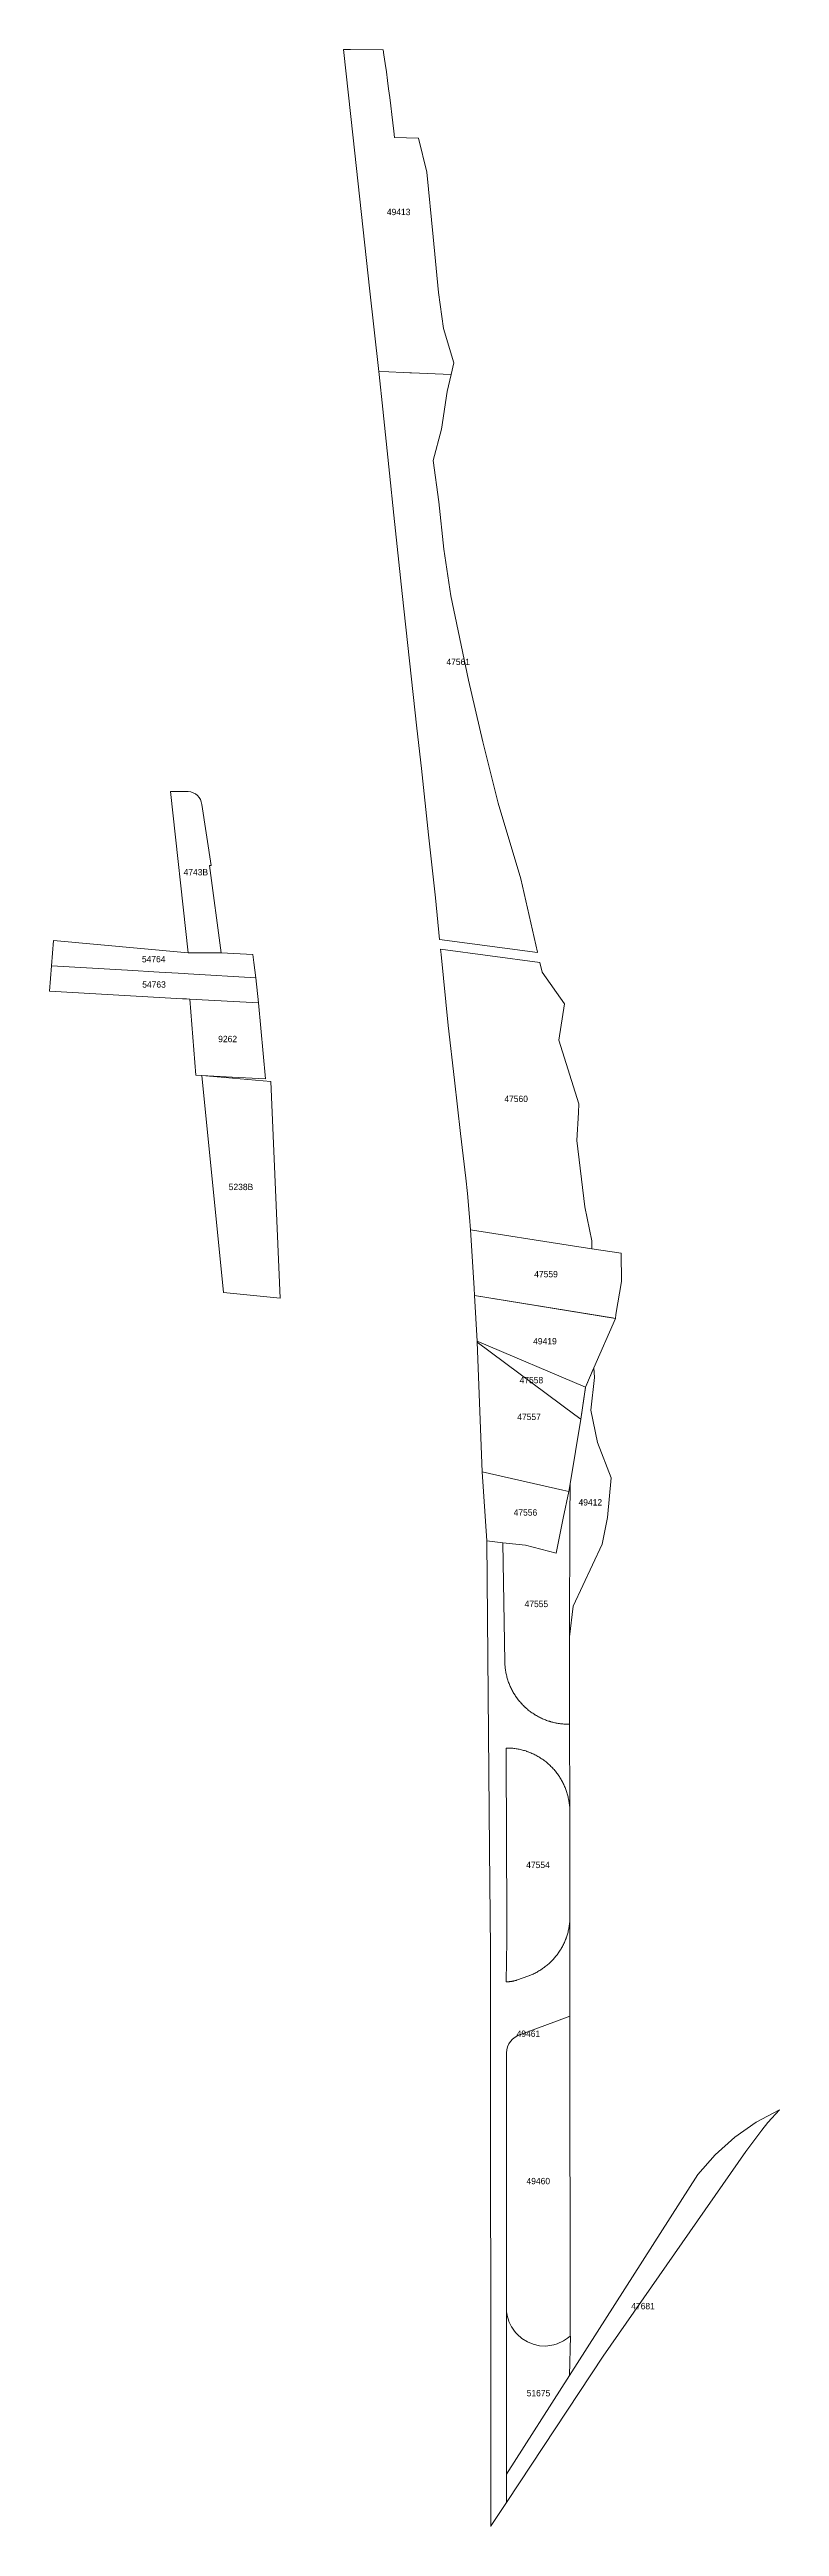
# Model space of a CAD drawing. Header units: metres. Extents: x 105313 to 106240, y 111784 to 118148.
# Drawn here: x 106081 to 106196.1, y 116246.7 to 116636.8 of the extents above; entities that cross this region are included whole.
import ezdxf
from ezdxf.enums import TextEntityAlignment as Align

# ---------------------------------------------------------------- set-up
doc = ezdxf.new("R2010")
doc.units = ezdxf.units.M
doc.layers.add('60-PREDIAL-COD', color=8, linetype='Continuous', lineweight=5)
doc.layers.add('60-PREDIAL-LOTE', color=42, linetype='CONTINUOUS', lineweight=13)

msp = doc.modelspace()

# ---------------------------------------------------------------- linework, layer by layer
at = {"layer": '60-PREDIAL-LOTE'}
for points in [[(106144.3008, 116585.6376), (106144.2966, 116585.6381), (106138.0357, 116585.8992), (106137.7892, 116585.9095), (106136.7599, 116585.9526), (106134.5133, 116586.0467), (106132.9021, 116586.1141), (106131.4208, 116599.2319), (106128.8656, 116622.9096), (106127.3413, 116636.804), (106128.4368, 116636.7929), (106133.5692, 116636.742), (106133.57, 116636.7369), (106133.7016, 116635.9675), (106133.9031, 116634.6195), (106134.0964, 116633.2739), (106134.2817, 116631.931), (106134.4596, 116630.5909), (106134.6305, 116629.2536), (106134.7948, 116627.9193), (106134.953, 116626.588), (106135.1055, 116625.2597), (106135.2528, 116623.9347), (106135.3577, 116622.9607), (106139.1807, 116622.8378), (106140.4551, 116617.4754), (106141.461, 116607.3233), (106142.3087, 116598.5255), (106143.1222, 116592.8933), (106144.7304, 116587.4669), (106144.3252, 116585.6376), (106144.3008, 116585.6376)], [(106157.9357, 116494.6355), (106157.9409, 116494.6116), (106142.4635, 116496.6625), (106141.8208, 116503.1817), (106140.7403, 116513.1471), (106139.6127, 116523.5444), (106138.8778, 116529.9475), (106136.6095, 116551.1227), (106135.2761, 116563.4667), (106134.6197, 116570.0789), (106134.2499, 116573.5842), (106133.5401, 116580.1844), (106132.9587, 116585.6134), (106132.9021, 116586.1141), (106134.5133, 116586.0467), (106136.7599, 116585.9526), (106137.7892, 116585.9095), (106138.0357, 116585.8992), (106144.2966, 116585.6381), (106144.3008, 116585.6376), (106143.6648, 116582.9256), (106142.7857, 116577.0345), (106141.4575, 116572.0857), (106142.3457, 116565.5543), (106143.1526, 116558.119), (106144.2827, 116550.7715), (106147.0464, 116537.4645), (106149.2789, 116527.7549), (106151.7394, 116518.0989), (106155.2973, 116506.1804), (106157.9357, 116494.6355)], [(106100.0812, 116519.9491), (106102.8759, 116519.95), (106103.2701, 116519.8848), (106103.6474, 116519.7538), (106103.9969, 116519.5606), (106104.3083, 116519.3111), (106104.5726, 116519.0123), (106104.782, 116518.6731), (106104.9305, 116518.3034), (106105.0138, 116517.9138), (106106.4727, 116508.309), (106106.2425, 116508.2931), (106108.0562, 116494.5225), (106102.8831, 116494.5596), (106100.0812, 116519.9491)], [(106113.216, 116492.996), (106113.5517, 116490.6202), (106102.8707, 116491.2337), (106102.2771, 116491.2678), (106098.2851, 116491.4969), (106093.2928, 116491.7834), (106081.3063, 116492.4714), (106081.6085, 116496.46), (106102.8551, 116494.5564), (106108.0562, 116494.5225), (106113.0341, 116494.2832), (106113.216, 116492.996)], [(106147.3729, 116450.8882), (106147.2142, 116452.9052), (106146.8682, 116456.62), (106146.6116, 116459.0342), (106145.8042, 116466.0717), (106144.8392, 116474.4823), (106143.8272, 116483.1158), (106142.7119, 116494.2784), (106142.6266, 116495.1315), (106142.6261, 116495.137), (106158.3062, 116493.0156), (106158.6587, 116491.4734), (106162.2009, 116486.5285), (106161.2856, 116480.7598), (106164.4574, 116470.7817), (106164.3768, 116469.4072), (106164.1186, 116465.0021), (106165.3838, 116454.5392), (106166.4745, 116449.1878), (106166.484, 116447.9348), (106162.7732, 116448.5083), (106147.3729, 116450.8882)], [(106113.5517, 116490.6202), (106113.9523, 116486.6406), (106113.9489, 116486.6412), (106103.1093, 116487.2469), (106102.574, 116487.2768), (106101.9722, 116487.3105), (106081.0038, 116488.4829), (106081.3063, 116492.4714), (106093.2928, 116491.7834), (106098.2851, 116491.4969), (106102.2771, 116491.2678), (106102.8707, 116491.2337), (106113.5517, 116490.6202)], [(106113.9489, 116486.6412), (106115.0498, 116474.6899), (106109.7817, 116474.9661), (106104.066, 116475.267), (106103.113, 116487.2435), (106113.9489, 116486.6412)], [(106115.8838, 116474.27), (106117.339, 116440.1387), (106108.4424, 116441.0317), (106105.0359, 116475.1961), (106115.8838, 116474.27)], [(106170.2932, 116437.5522), (106170.1981, 116436.9732), (106147.9902, 116440.5867), (106147.9233, 116441.7049), (106147.3729, 116450.8882), (106162.7732, 116448.5083), (106166.484, 116447.9348), (106171.0913, 116447.2228), (106171.1496, 116442.7663), (106170.2932, 116437.5522)], [(106165.7021, 116426.6207), (106165.4972, 116426.149), (106148.4216, 116433.3945), (106147.9902, 116440.5867), (106169.7555, 116437.0452), (106170.1981, 116436.9732), (106166.805, 116429.1602), (106166.7119, 116428.9458), (106165.7021, 116426.6207)], [(106165.484, 116426.0598), (106164.7448, 116421.0811), (106163.8167, 116421.7717), (106148.4321, 116433.2193), (106148.4216, 116433.3945), (106165.4972, 116426.149), (106165.484, 116426.0598)], [(106163.0441, 116410.9249), (106162.8356, 116409.6799), (106161.9081, 116409.8914), (106149.2072, 116412.7878), (106148.4321, 116433.2193), (106163.8167, 116421.7717), (106164.7448, 116421.0811), (106163.0441, 116410.9249)], [(106162.9785, 116386.8056), (106163.0296, 116405.5949), (106163.0441, 116410.9249), (106164.7448, 116421.0811), (106165.4972, 116426.149), (106166.8156, 116429.1847), (106166.8979, 116427.6634), (106166.3409, 116422.4978), (106167.3881, 116417.3982), (106169.5145, 116411.8383), (106168.9456, 116405.5985), (106168.1314, 116401.3985), (106163.5366, 116391.6633), (106162.9785, 116386.8056)], [(106161.984, 116405.5013), (106160.8638, 116400.0047), (106156.0254, 116401.2299), (106152.4446, 116401.6339), (106149.9402, 116401.9158), (106149.2072, 116412.7878), (106161.9081, 116409.8914), (106162.8356, 116409.6799), (106161.984, 116405.5013)], [(106163.0296, 116405.5949), (106162.9785, 116386.8056), (106162.9411, 116373.0558), (106162.9359, 116373.0559), (106162.8636, 116373.055), (106162.5921, 116373.0564), (106162.5449, 116373.0575), (106162.5397, 116373.0576), (106162.4176, 116373.0606), (106162.2432, 116373.0682), (106162.0689, 116373.0795), (106161.895, 116373.0927), (106161.7214, 116373.1101), (106161.7171, 116373.1106), (106161.672, 116373.1158), (106161.5479, 116373.1293), (106161.3741, 116373.1512), (106161.2022, 116373.1779), (106161.0299, 116373.2059), (106160.8581, 116373.2374), (106160.7513, 116373.2604), (106160.6867, 116373.2743), (106160.6803, 116373.2757), (106160.647, 116373.2824), (106160.5171, 116373.3112), (106160.3474, 116373.352), (106160.3421, 116373.3534), (106160.1784, 116373.3957), (106160.0103, 116373.4424), (106159.9462, 116373.4609), (106159.8923, 116373.4773), (106159.8425, 116373.4931), (106159.7994, 116373.5057), (106159.6765, 116373.5445), (106159.511, 116373.5999), (106159.3465, 116373.6583), (106159.1829, 116373.7191), (106159.1797, 116373.7203), (106159.0212, 116373.7832), (106158.8594, 116373.8502), (106158.6993, 116373.9198), (106158.5406, 116373.9924), (106158.5373, 116373.994), (106158.383, 116374.0673), (106158.2268, 116374.1452), (106158.0722, 116374.2262), (106158.0686, 116374.2282), (106157.9187, 116374.3093), (106157.7668, 116374.3951), (106157.6636, 116374.4559), (106157.616, 116374.485), (106157.5572, 116374.52), (106157.5074, 116374.5499), (106157.4676, 116374.575), (106157.3204, 116374.6688), (106157.174, 116374.7653), (106157.1704, 116374.7678), (106157.0311, 116374.864), (106156.889, 116374.9641), (106156.7488, 116375.0692), (106156.6103, 116375.1756), (106156.4742, 116375.2837), (106156.3391, 116375.3952), (106156.2064, 116375.5085), (106156.1777, 116375.5333), (106156.1416, 116375.5659), (106156.0761, 116375.6256), (106155.9742, 116375.7172), (106155.9455, 116375.743), (106155.8196, 116375.8618), (106155.6949, 116375.9855), (106155.5737, 116376.1092), (106155.4526, 116376.236), (106155.3357, 116376.3644), (106155.22, 116376.4952), (106155.1072, 116376.6274), (106154.9958, 116376.7626), (106154.8871, 116376.8992), (106154.7809, 116377.0377), (106154.6771, 116377.178), (106154.6606, 116377.2007), (106154.6289, 116377.2457), (106154.5762, 116377.3212), (106154.5327, 116377.383), (106154.4759, 116377.4634), (106154.417, 116377.5546), (106154.3809, 116377.6104), (106154.3445, 116377.6662), (106154.3116, 116377.7171), (106154.2869, 116377.7568), (106154.1955, 116377.9055), (106154.1939, 116377.9083), (106154.1075, 116378.0563), (106154.0215, 116378.2065), (106153.937, 116378.3613), (106153.8576, 116378.5167), (106153.7796, 116378.6731), (106153.7045, 116378.8299), (106153.6317, 116378.9875), (106153.5617, 116379.1496), (106153.4958, 116379.31), (106153.4318, 116379.4724), (106153.3707, 116379.6359), (106153.3117, 116379.7996), (106153.2571, 116379.9658), (106153.2047, 116380.1324), (106153.1549, 116380.2993), (106153.1082, 116380.4694), (106153.0649, 116380.6369), (106153.023, 116380.8066), (106152.9864, 116380.977), (106152.9536, 116381.1387), (106152.9528, 116381.1425), (106152.9516, 116381.1492), (106152.9201, 116381.321), (106152.8911, 116381.4918), (106152.871, 116381.6264), (106152.8681, 116381.6461), (106152.8655, 116381.6652), (106152.8424, 116381.8377), (106152.8228, 116382.0109), (106152.8061, 116382.1846), (106152.7925, 116382.3586), (106152.7808, 116382.533), (106152.7743, 116382.7072), (106152.7697, 116382.8816), (106152.4446, 116401.6339), (106156.0152, 116401.2325), (106156.0254, 116401.2299), (106160.8638, 116400.0047), (106161.984, 116405.5013), (106162.8356, 116409.6799), (106163.0441, 116410.9249), (106163.0296, 116405.5949)], [(106162.5921, 116373.0564), (106162.8636, 116373.055), (106162.9359, 116373.0559), (106162.9411, 116373.0558), (106162.995, 116360.0552), (106162.9583, 116360.2188), (106162.9577, 116360.2218), (106162.9405, 116360.3954), (106162.9202, 116360.5685), (106162.8968, 116360.7414), (106162.8705, 116360.9138), (106162.841, 116361.0857), (106162.8081, 116361.2584), (106162.7732, 116361.4279), (106162.7608, 116361.4851), (106162.7397, 116361.5751), (106162.7344, 116361.5974), (106162.6936, 116361.7674), (106162.6493, 116361.9361), (106162.6012, 116362.1053), (106162.552, 116362.2711), (106162.499, 116362.4374), (106162.4428, 116362.6015), (106162.3831, 116362.7662), (106162.3223, 116362.9301), (106162.2581, 116363.0919), (106162.1907, 116363.2528), (106162.1206, 116363.4124), (106162.0491, 116363.5672), (106162.0474, 116363.5708), (106161.9732, 116363.7246), (106161.9716, 116363.7279), (106161.8937, 116363.8839), (106161.8127, 116364.0385), (106161.7866, 116364.0871), (106161.729, 116364.19), (106161.6424, 116364.3427), (106161.5533, 116364.4942), (106161.4617, 116364.6411), (106161.3675, 116364.7879), (106161.2707, 116364.933), (106161.1709, 116365.0776), (106161.0696, 116365.2179), (106161.0288, 116365.2726), (106160.9653, 116365.3578), (106160.8587, 116365.4958), (106160.7487, 116365.6315), (106160.6382, 116365.7661), (106160.5246, 116365.899), (106160.4088, 116366.0274), (106160.2902, 116366.1567), (106160.1697, 116366.2828), (106160.047, 116366.4064), (106159.9223, 116366.5286), (106159.7953, 116366.6481), (106159.6662, 116366.7656), (106159.5352, 116366.8806), (106159.4022, 116366.9935), (106159.2672, 116367.104), (106159.1303, 116367.212), (106158.9913, 116367.3172), (106158.9889, 116367.319), (106158.85, 116367.4216), (106158.7087, 116367.5216), (106158.5636, 116367.6207), (106158.4186, 116367.7152), (106158.4159, 116367.7171), (106158.2713, 116367.8089), (106158.1217, 116367.8999), (106158.0726, 116367.9286), (106157.9717, 116367.9875), (106157.8197, 116368.0728), (106157.6647, 116368.156), (106157.5111, 116368.2354), (106157.5085, 116368.2366), (106157.3547, 116368.3128), (106157.2492, 116368.3626), (106157.1975, 116368.3882), (106157.0383, 116368.4595), (106157.0346, 116368.4611), (106156.8787, 116368.5271), (106156.7165, 116368.5942), (106156.5534, 116368.6565), (106156.4591, 116368.6926), (106156.39, 116368.7191), (106156.226, 116368.7761), (106156.1927, 116368.7866), (106156.0601, 116368.8305), (106155.8926, 116368.8826), (106155.7261, 116368.9309), (106155.7214, 116368.9322), (106155.558, 116368.9772), (106155.3892, 116369.0208), (106155.3856, 116369.0218), (106155.2204, 116369.0601), (106155.0487, 116369.0971), (106155.0431, 116369.098), (106154.8786, 116369.1312), (106154.7062, 116369.163), (106154.7014, 116369.1639), (106154.5341, 116369.191), (106154.3614, 116369.2157), (106154.3571, 116369.2162), (106154.1885, 116369.2384), (106154.054, 116369.2532), (106154.0144, 116369.2585), (106153.9707, 116369.2616), (106153.8307, 116369.2744), (106153.7941, 116369.2775), (106153.7436, 116369.281), (106153.6559, 116369.2868), (106153.6434, 116369.2874), (106153.569, 116369.2889), (106153.4825, 116369.2905), (106153.3947, 116369.2912), (106153.3891, 116369.2912), (106153.3448, 116369.2914), (106153.3074, 116369.2904), (106153.2642, 116369.289), (106153.2203, 116369.2876), (106153.1646, 116369.2855), (106153.1331, 116369.2835), (106153.0215, 116369.2751), (106152.9607, 116369.2706), (106152.9666, 116367.8272), (106153.0707, 116342.4741), (106153.085, 116338.9851), (106152.9996, 116332.4854), (106153.0594, 116332.4851), (106153.0868, 116332.485), (106153.1323, 116332.485), (106153.1563, 116332.4856), (106153.1697, 116332.4859), (106153.1745, 116332.486), (106153.1995, 116332.4865), (106153.2613, 116332.4888), (106153.349, 116332.4922), (106153.3686, 116332.4932), (106153.4356, 116332.4984), (106153.5221, 116332.5054), (106153.6094, 116332.514), (106153.622, 116332.5153), (106153.6531, 116332.5196), (106153.6697, 116332.5217), (106153.695, 116332.5252), (106153.7148, 116332.5276), (106153.7824, 116332.5367), (106153.8687, 116332.55), (106153.911, 116332.5567), (106153.9546, 116332.5648), (106154.0404, 116332.581), (106154.0964, 116332.592), (106154.1252, 116332.5986), (106154.2108, 116332.6194), (106154.2468, 116332.6268), (106154.2958, 116332.6388), (106154.3802, 116332.661), (106154.4641, 116332.6847), (106154.5047, 116332.6964), (106154.5478, 116332.7099), (106154.6308, 116332.7364), (106154.6805, 116332.7526), (106154.7511, 116332.7775), (106156.4123, 116333.3722), (106156.5761, 116333.4325), (106156.6622, 116333.466), (106156.7384, 116333.4947), (106156.8008, 116333.5209), (106156.9004, 116333.5615), (106157.0605, 116333.6302), (106157.2201, 116333.7018), (106157.375, 116333.7747), (106157.378, 116333.7761), (106157.5322, 116333.8513), (106157.5349, 116333.8527), (106157.6895, 116333.9337), (106157.7572, 116333.9691), (106157.8437, 116334.0153), (106157.9961, 116334.1013), (106158.1464, 116334.1873), (106158.2958, 116334.2783), (106158.4444, 116334.3707), (106158.501, 116334.4091), (106158.5899, 116334.4671), (106158.7288, 116334.5614), (106158.7344, 116334.5651), (106158.8768, 116334.6658), (106158.968, 116334.7326), (106159.0177, 116334.7688), (106159.1559, 116334.8752), (106159.2939, 116334.9823), (106159.4291, 116335.0926), (106159.5625, 116335.2053), (106159.6929, 116335.3212), (106159.8232, 116335.4375), (106159.9454, 116335.5529), (106159.949, 116335.5563), (106160.0721, 116335.6761), (106160.075, 116335.6789), (106160.1986, 116335.8012), (106160.3193, 116335.9284), (106160.4371, 116336.0554), (106160.5547, 116336.1862), (106160.6672, 116336.3179), (106160.778, 116336.4498), (106160.7802, 116336.4525), (106160.889, 116336.5882), (106160.9965, 116336.7265), (106161.101, 116336.8663), (106161.2031, 116337.0078), (106161.3025, 116337.1519), (106161.3983, 116337.2933), (106161.4001, 116337.2961), (106161.493, 116337.4394), (106161.4948, 116337.4423), (106161.5864, 116337.5911), (106161.6765, 116337.7412), (106161.7625, 116337.8925), (106161.846, 116338.0447), (106161.9268, 116338.1996), (106162.0061, 116338.355), (106162.0828, 116338.5128), (106162.156, 116338.6711), (106162.2264, 116338.8308), (106162.2947, 116338.9915), (106162.3595, 116339.1542), (106162.4209, 116339.3169), (106162.4648, 116339.4389), (106162.4809, 116339.4809), (106162.4929, 116339.5188), (106162.5363, 116339.6463), (106162.5877, 116339.8077), (106162.5889, 116339.8115), (106162.6402, 116339.9795), (106162.6877, 116340.1475), (106162.7323, 116340.3163), (106162.774, 116340.4857), (106162.8127, 116340.6559), (106162.8484, 116340.8267), (106162.881, 116340.9982), (106162.9104, 116341.1704), (106162.9367, 116341.3426), (106162.9565, 116341.4808), (106162.9613, 116341.5142), (106162.9819, 116341.689), (106162.9995, 116341.8625), (106163.0379, 116342.2105), (106163.0392, 116342.3848), (106163.0405, 116342.5593), (106163.0424, 116342.8136), (106163.0421, 116342.2482), (106163.0342, 116327.0769), (106160.4854, 116326.1266), (106155.2672, 116324.1811), (106154.806, 116324.0122), (106154.3781, 116323.7711), (106153.9948, 116323.464), (106153.6661, 116323.099), (106153.4008, 116322.6857), (106153.2056, 116322.235), (106153.0859, 116321.7586), (106153.0447, 116321.2692), (106153.0452, 116301.0882), (106153.0456, 116281.0943), (106153.0457, 116280.4671), (106153.0472, 116254.9167), (106153.0475, 116250.4867), (106150.6406, 116246.8403), (106150.5465, 116246.6977), (106150.4942, 116337.567), (106150.358, 116353.3847), (106149.9403, 116401.9084), (106149.9402, 116401.9158), (106152.4446, 116401.6339), (106152.7697, 116382.8816), (106152.7743, 116382.7072), (106152.7808, 116382.533), (106152.7925, 116382.3586), (106152.8061, 116382.1846), (106152.8228, 116382.0109), (106152.8424, 116381.8377), (106152.8655, 116381.6652), (106152.8681, 116381.6461), (106152.871, 116381.6264), (106152.8911, 116381.4918), (106152.9201, 116381.321), (106152.9516, 116381.1492), (106152.9528, 116381.1425), (106152.9536, 116381.1387), (106152.9864, 116380.977), (106153.023, 116380.8066), (106153.0649, 116380.6369), (106153.1082, 116380.4694), (106153.1549, 116380.2993), (106153.2047, 116380.1324), (106153.2571, 116379.9658), (106153.3117, 116379.7996), (106153.3707, 116379.6359), (106153.4318, 116379.4724), (106153.4958, 116379.31), (106153.5617, 116379.1496), (106153.6317, 116378.9875), (106153.7045, 116378.8299), (106153.7796, 116378.6731), (106153.8576, 116378.5167), (106153.937, 116378.3613), (106154.0215, 116378.2065), (106154.1075, 116378.0563), (106154.1939, 116377.9083), (106154.1955, 116377.9055), (106154.2869, 116377.7568), (106154.3116, 116377.7171), (106154.3445, 116377.6662), (106154.3809, 116377.6104), (106154.417, 116377.5546), (106154.4759, 116377.4634), (106154.5327, 116377.383), (106154.5762, 116377.3212), (106154.6289, 116377.2457), (106154.6606, 116377.2007), (106154.6771, 116377.178), (106154.7809, 116377.0377), (106154.8871, 116376.8992), (106154.9958, 116376.7626), (106155.1072, 116376.6274), (106155.22, 116376.4952), (106155.3357, 116376.3644), (106155.4526, 116376.236), (106155.5737, 116376.1092), (106155.6949, 116375.9855), (106155.8196, 116375.8618), (106155.9455, 116375.743), (106155.9742, 116375.7172), (106156.0761, 116375.6256), (106156.1416, 116375.5659), (106156.1777, 116375.5333), (106156.2064, 116375.5085), (106156.3391, 116375.3952), (106156.4742, 116375.2837), (106156.6103, 116375.1756), (106156.7488, 116375.0692), (106156.889, 116374.9641), (106157.0311, 116374.864), (106157.1704, 116374.7678), (106157.174, 116374.7653), (106157.3204, 116374.6688), (106157.4676, 116374.575), (106157.5074, 116374.5499), (106157.5572, 116374.52), (106157.616, 116374.485), (106157.6636, 116374.4559), (106157.7668, 116374.3951), (106157.9187, 116374.3093), (106158.0686, 116374.2282), (106158.0722, 116374.2262), (106158.2268, 116374.1452), (106158.383, 116374.0673), (106158.5373, 116373.994), (106158.5406, 116373.9924), (106158.6993, 116373.9198), (106158.8594, 116373.8502), (106159.0212, 116373.7832), (106159.1797, 116373.7203), (106159.1829, 116373.7191), (106159.3465, 116373.6583), (106159.511, 116373.5999), (106159.6765, 116373.5445), (106159.7994, 116373.5057), (106159.8425, 116373.4931), (106159.8923, 116373.4773), (106159.9462, 116373.4609), (106160.0103, 116373.4424), (106160.1784, 116373.3957), (106160.3421, 116373.3534), (106160.3474, 116373.352), (106160.5171, 116373.3112), (106160.647, 116373.2824), (106160.6803, 116373.2757), (106160.6867, 116373.2744), (106160.7513, 116373.2604), (106160.8581, 116373.2374), (106161.0299, 116373.2059), (106161.2022, 116373.1779), (106161.3741, 116373.1512), (106161.5479, 116373.1293), (106161.672, 116373.1158), (106161.7171, 116373.1106), (106161.7214, 116373.1101), (106161.895, 116373.0927), (106162.0689, 116373.0795), (106162.2432, 116373.0682), (106162.4176, 116373.0606), (106162.5397, 116373.0577), (106162.5449, 116373.0575), (106162.5921, 116373.0564)], [(106153.3448, 116369.2914), (106153.3891, 116369.2912), (106153.3947, 116369.2912), (106153.4825, 116369.2905), (106153.569, 116369.2889), (106153.6434, 116369.2874), (106153.6559, 116369.2868), (106153.7436, 116369.281), (106153.7941, 116369.2775), (106153.8307, 116369.2744), (106153.9707, 116369.2616), (106154.0144, 116369.2585), (106154.054, 116369.2532), (106154.1885, 116369.2384), (106154.3571, 116369.2162), (106154.3614, 116369.2157), (106154.5341, 116369.191), (106154.7014, 116369.1639), (106154.7062, 116369.163), (106154.8786, 116369.1312), (106155.0431, 116369.098), (106155.0487, 116369.0971), (106155.2204, 116369.0601), (106155.3856, 116369.0218), (106155.3892, 116369.0208), (106155.558, 116368.9772), (106155.7214, 116368.9322), (106155.7261, 116368.9309), (106155.8926, 116368.8826), (106156.0601, 116368.8305), (106156.1927, 116368.7866), (106156.226, 116368.7761), (106156.39, 116368.7191), (106156.4591, 116368.6926), (106156.5534, 116368.6565), (106156.7165, 116368.5942), (106156.8787, 116368.5271), (106157.0346, 116368.4611), (106157.0383, 116368.4595), (106157.1975, 116368.3882), (106157.2492, 116368.3626), (106157.3547, 116368.3128), (106157.5085, 116368.2366), (106157.5111, 116368.2354), (106157.6647, 116368.156), (106157.8197, 116368.0728), (106157.9717, 116367.9875), (106158.0726, 116367.9286), (106158.1217, 116367.8999), (106158.2713, 116367.8089), (106158.4159, 116367.7171), (106158.4186, 116367.7152), (106158.5636, 116367.6207), (106158.7087, 116367.5216), (106158.85, 116367.4216), (106158.9889, 116367.319), (106158.9913, 116367.3172), (106159.1303, 116367.212), (106159.2672, 116367.104), (106159.4022, 116366.9935), (106159.5352, 116366.8806), (106159.6662, 116366.7656), (106159.7953, 116366.6481), (106159.9223, 116366.5286), (106160.047, 116366.4064), (106160.1697, 116366.2828), (106160.2902, 116366.1567), (106160.4088, 116366.0274), (106160.5246, 116365.899), (106160.6382, 116365.7661), (106160.7487, 116365.6315), (106160.8587, 116365.4958), (106160.9653, 116365.3578), (106161.0288, 116365.2726), (106161.0696, 116365.2179), (106161.1709, 116365.0776), (106161.2707, 116364.933), (106161.3675, 116364.7879), (106161.4617, 116364.6411), (106161.5533, 116364.4942), (106161.6424, 116364.3427), (106161.729, 116364.19), (106161.7866, 116364.0871), (106161.8127, 116364.0385), (106161.8937, 116363.8839), (106161.9716, 116363.7279), (106161.9732, 116363.7246), (106162.0474, 116363.5708), (106162.0491, 116363.5672), (106162.1206, 116363.4124), (106162.1907, 116363.2528), (106162.2581, 116363.0919), (106162.3223, 116362.9301), (106162.3831, 116362.7662), (106162.4428, 116362.6015), (106162.499, 116362.4374), (106162.552, 116362.2711), (106162.6012, 116362.1053), (106162.6493, 116361.9361), (106162.6936, 116361.7674), (106162.7344, 116361.5974), (106162.7397, 116361.5751), (106162.7608, 116361.4851), (106162.7732, 116361.4279), (106162.8081, 116361.2584), (106162.841, 116361.0857), (106162.8705, 116360.9138), (106162.8968, 116360.7414), (106162.9202, 116360.5685), (106162.9405, 116360.3954), (106162.9577, 116360.2218), (106162.9583, 116360.2188), (106162.995, 116360.0552), (106162.9955, 116360.0472), (106162.997, 116359.874), (106162.9977, 116359.6997), (106162.9984, 116359.5253), (106162.9991, 116359.351), (106163.0424, 116342.8136), (106163.0405, 116342.5593), (106163.0392, 116342.3848), (106163.0379, 116342.2105), (106162.9995, 116341.8625), (106162.9819, 116341.689), (106162.9613, 116341.5142), (106162.9565, 116341.4808), (106162.9367, 116341.3426), (106162.9104, 116341.1704), (106162.881, 116340.9982), (106162.8484, 116340.8267), (106162.8127, 116340.6559), (106162.774, 116340.4857), (106162.7323, 116340.3163), (106162.6877, 116340.1475), (106162.6402, 116339.9795), (106162.5889, 116339.8115), (106162.5877, 116339.8077), (106162.5363, 116339.6463), (106162.4929, 116339.5188), (106162.4809, 116339.4809), (106162.4648, 116339.4389), (106162.4209, 116339.3169), (106162.3595, 116339.1542), (106162.2947, 116338.9915), (106162.2264, 116338.8308), (106162.156, 116338.6711), (106162.0828, 116338.5128), (106162.0061, 116338.355), (106161.9268, 116338.1996), (106161.846, 116338.0447), (106161.7625, 116337.8925), (106161.6765, 116337.7412), (106161.5864, 116337.5911), (106161.4948, 116337.4423), (106161.493, 116337.4394), (106161.4001, 116337.2961), (106161.3983, 116337.2933), (106161.3025, 116337.1519), (106161.2031, 116337.0078), (106161.101, 116336.8663), (106160.9965, 116336.7265), (106160.889, 116336.5882), (106160.7802, 116336.4525), (106160.778, 116336.4498), (106160.6672, 116336.3179), (106160.5547, 116336.1862), (106160.4371, 116336.0554), (106160.3193, 116335.9284), (106160.1986, 116335.8012), (106160.075, 116335.6789), (106160.0721, 116335.6761), (106159.949, 116335.5563), (106159.9454, 116335.5529), (106159.8232, 116335.4375), (106159.6929, 116335.3212), (106159.5625, 116335.2053), (106159.4291, 116335.0926), (106159.2939, 116334.9823), (106159.1559, 116334.8752), (106159.0177, 116334.7688), (106158.968, 116334.7326), (106158.8768, 116334.6658), (106158.7344, 116334.5651), (106158.7288, 116334.5614), (106158.5899, 116334.4671), (106158.501, 116334.4091), (106158.4444, 116334.3707), (106158.2958, 116334.2783), (106158.1464, 116334.1873), (106157.9961, 116334.1013), (106157.8437, 116334.0153), (106157.7572, 116333.9691), (106157.6895, 116333.9337), (106157.5349, 116333.8527), (106157.5322, 116333.8513), (106157.378, 116333.7761), (106157.375, 116333.7747), (106157.2201, 116333.7018), (106157.0605, 116333.6302), (106156.9004, 116333.5615), (106156.8008, 116333.5209), (106156.7384, 116333.4947), (106156.6622, 116333.466), (106156.5761, 116333.4325), (106156.4123, 116333.3722), (106154.7511, 116332.7775), (106154.6805, 116332.7526), (106154.6308, 116332.7364), (106154.5478, 116332.7099), (106154.5047, 116332.6964), (106154.4641, 116332.6847), (106154.3802, 116332.661), (106154.2958, 116332.6388), (106154.2468, 116332.6268), (106154.2108, 116332.6194), (106154.1252, 116332.5986), (106154.0964, 116332.592), (106154.0404, 116332.581), (106153.9546, 116332.5648), (106153.911, 116332.5567), (106153.8687, 116332.55), (106153.7824, 116332.5367), (106153.7148, 116332.5276), (106153.695, 116332.5252), (106153.6697, 116332.5217), (106153.6531, 116332.5196), (106153.622, 116332.5153), (106153.6094, 116332.514), (106153.5221, 116332.5054), (106153.4356, 116332.4984), (106153.3686, 116332.4932), (106153.349, 116332.4922), (106153.2613, 116332.4888), (106153.1995, 116332.4865), (106153.1745, 116332.486), (106153.1697, 116332.4859), (106153.1563, 116332.4856), (106153.1323, 116332.485), (106153.0868, 116332.485), (106153.0594, 116332.4851), (106152.9996, 116332.4854), (106153.085, 116338.9851), (106153.0707, 116342.4741), (106152.9666, 116367.8272), (106152.9607, 116369.2706), (106153.0215, 116369.2751), (106153.1331, 116369.2835), (106153.1646, 116369.2855), (106153.2203, 116369.2876), (106153.2642, 116369.289), (106153.3074, 116369.2904), (106153.3448, 116369.2914)], [(106160.5194, 116275.2813), (106159.2166, 116275.1149), (106158.2221, 116275.17), (106157.2495, 116275.3897), (106156.3252, 116275.7685), (106155.4743, 116276.2976), (106154.7193, 116276.9659), (106154.4247, 116277.2749), (106154.4016, 116277.2992), (106154.3869, 116277.3147), (106154.381, 116277.3218), (106154.3759, 116277.3281), (106154.3061, 116277.4297), (106154.0704, 116277.7758), (106153.8547, 116278.092), (106153.8344, 116278.1217), (106153.8287, 116278.1317), (106153.5695, 116278.6878), (106153.428, 116278.9915), (106153.4204, 116279.0078), (106153.4184, 116279.0132), (106153.1592, 116279.9377), (106153.1559, 116279.9494), (106153.0904, 116280.3631), (106153.0457, 116280.4671), (106153.0456, 116281.0943), (106153.0452, 116301.0882), (106153.0447, 116321.2692), (106153.0859, 116321.7586), (106153.2056, 116322.235), (106153.4008, 116322.6857), (106153.6661, 116323.099), (106153.9948, 116323.464), (106154.3781, 116323.7711), (106154.806, 116324.0122), (106155.2672, 116324.1811), (106160.4854, 116326.1266), (106163.0342, 116327.0769), (106163.0342, 116326.896), (106163.0478, 116276.6526), (106162.6747, 116276.3411), (106162.0352, 116275.9131), (106161.0212, 116275.4773), (106160.5194, 116275.2813)], [(106153.1563, 116250.6515), (106153.0475, 116250.4867), (106153.0472, 116254.9167), (106162.991, 116270.4758), (106183.2165, 116302.1228), (106185.9325, 116305.2477), (106189.011, 116308.0161), (106192.4056, 116310.3865), (106196.065, 116312.3231), (106194.2391, 116310.3299), (106193.3057, 116309.1035), (106190.7418, 116305.7352), (106168.2547, 116273.5255), (106153.1563, 116250.6515)], [(106158.2221, 116275.17), (106159.2166, 116275.1149), (106160.5194, 116275.2813), (106161.0212, 116275.4773), (106162.0352, 116275.9131), (106162.6747, 116276.3411), (106163.0478, 116276.6526), (106163.1037, 116276.6749), (106162.991, 116270.4758), (106153.0472, 116254.9167), (106153.0457, 116280.4671), (106153.0904, 116280.3631), (106153.1559, 116279.9494), (106153.1592, 116279.9377), (106153.4184, 116279.0132), (106153.4204, 116279.0078), (106153.428, 116278.9915), (106153.5695, 116278.6878), (106153.8287, 116278.1317), (106153.8344, 116278.1217), (106153.8547, 116278.092), (106154.0704, 116277.7758), (106154.3061, 116277.4297), (106154.3759, 116277.3281), (106154.381, 116277.3218), (106154.3869, 116277.3147), (106154.4016, 116277.2992), (106154.4247, 116277.2749), (106154.7193, 116276.9659), (106155.4743, 116276.2976), (106156.3252, 116275.7685), (106157.2495, 116275.3897), (106158.2221, 116275.17)]]:
    msp.add_lwpolyline(points, close=True, dxfattribs=at)

# ---------------------------------------------------------------- texts
at = {"layer": '60-PREDIAL-COD'}
for s, p in [('49413', (106136.0359, 116611.2208)), ('47561', (106145.4215, 116540.3629)), ('4743B', (106104.0687, 116507.2363)), ('54764', (106097.429, 116493.5401)), ('54763', (106097.4781, 116489.556)), ('9262', (106109.0814, 116480.9667)), ('47560', (106154.555, 116471.5359)), ('5238B', (106111.1874, 116457.6674)), ('47559', (106159.2613, 116443.9307)), ('49419', (106159.0941, 116433.3679)), ('47558', (106156.9594, 116427.2378)), ('47557', (106156.5885, 116421.4496)), ('49412', (106166.2465, 116407.9952)), ('47556', (106156.0214, 116406.3963)), ('47555', (106157.7443, 116391.9899)), ('47554', (106158.0016, 116350.8882)), ('49461', (106156.4913, 116324.3068)), ('49460', (106158.0462, 116301.0959)), ('47681', (106174.5561, 116281.4049)), ('51675', (106158.0747, 116267.6919))]:
    msp.add_text(s, height=1, dxfattribs=at).set_placement(p, align=Align.MIDDLE_CENTER)

doc.saveas('drawing.dxf')
